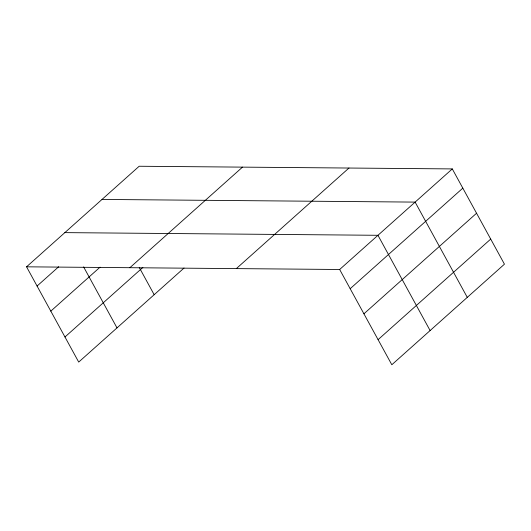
<?xml version="1.0" encoding="UTF-8"?>
<svg xmlns="http://www.w3.org/2000/svg" width="531" height="531" viewBox="0 0 531 531"><rect width="100%" height="100%" fill="white"/><g stroke="black" fill="none" stroke-linecap="round" stroke-linejoin="round"><path stroke-width="0.8" d="M26.55 266.821L139.182 166.249L452.293 168.918L504.45 264.179L391.818 364.751L339.661 269.489L26.55 266.821L78.707 362.082L184.031 268.042M37.077 286.043L58.695 266.741M50.81 311.139L100.074 267.146M129.876 267.697L242.508 167.126M64.968 336.993L142.872 267.432M236.335 268.606L348.967 168.035M339.661 269.489L452.293 168.918M350.181 288.711L462.82 188.14M363.921 313.801L476.559 213.23M378.079 339.661L490.71 239.089M102.018 199.437L415.123 202.105L467.28 297.367M64.848 232.624L377.953 235.293L430.11 330.554M139.255 267.451L154.169 294.705M83.613 266.907L116.999 327.892"/></g></svg>
